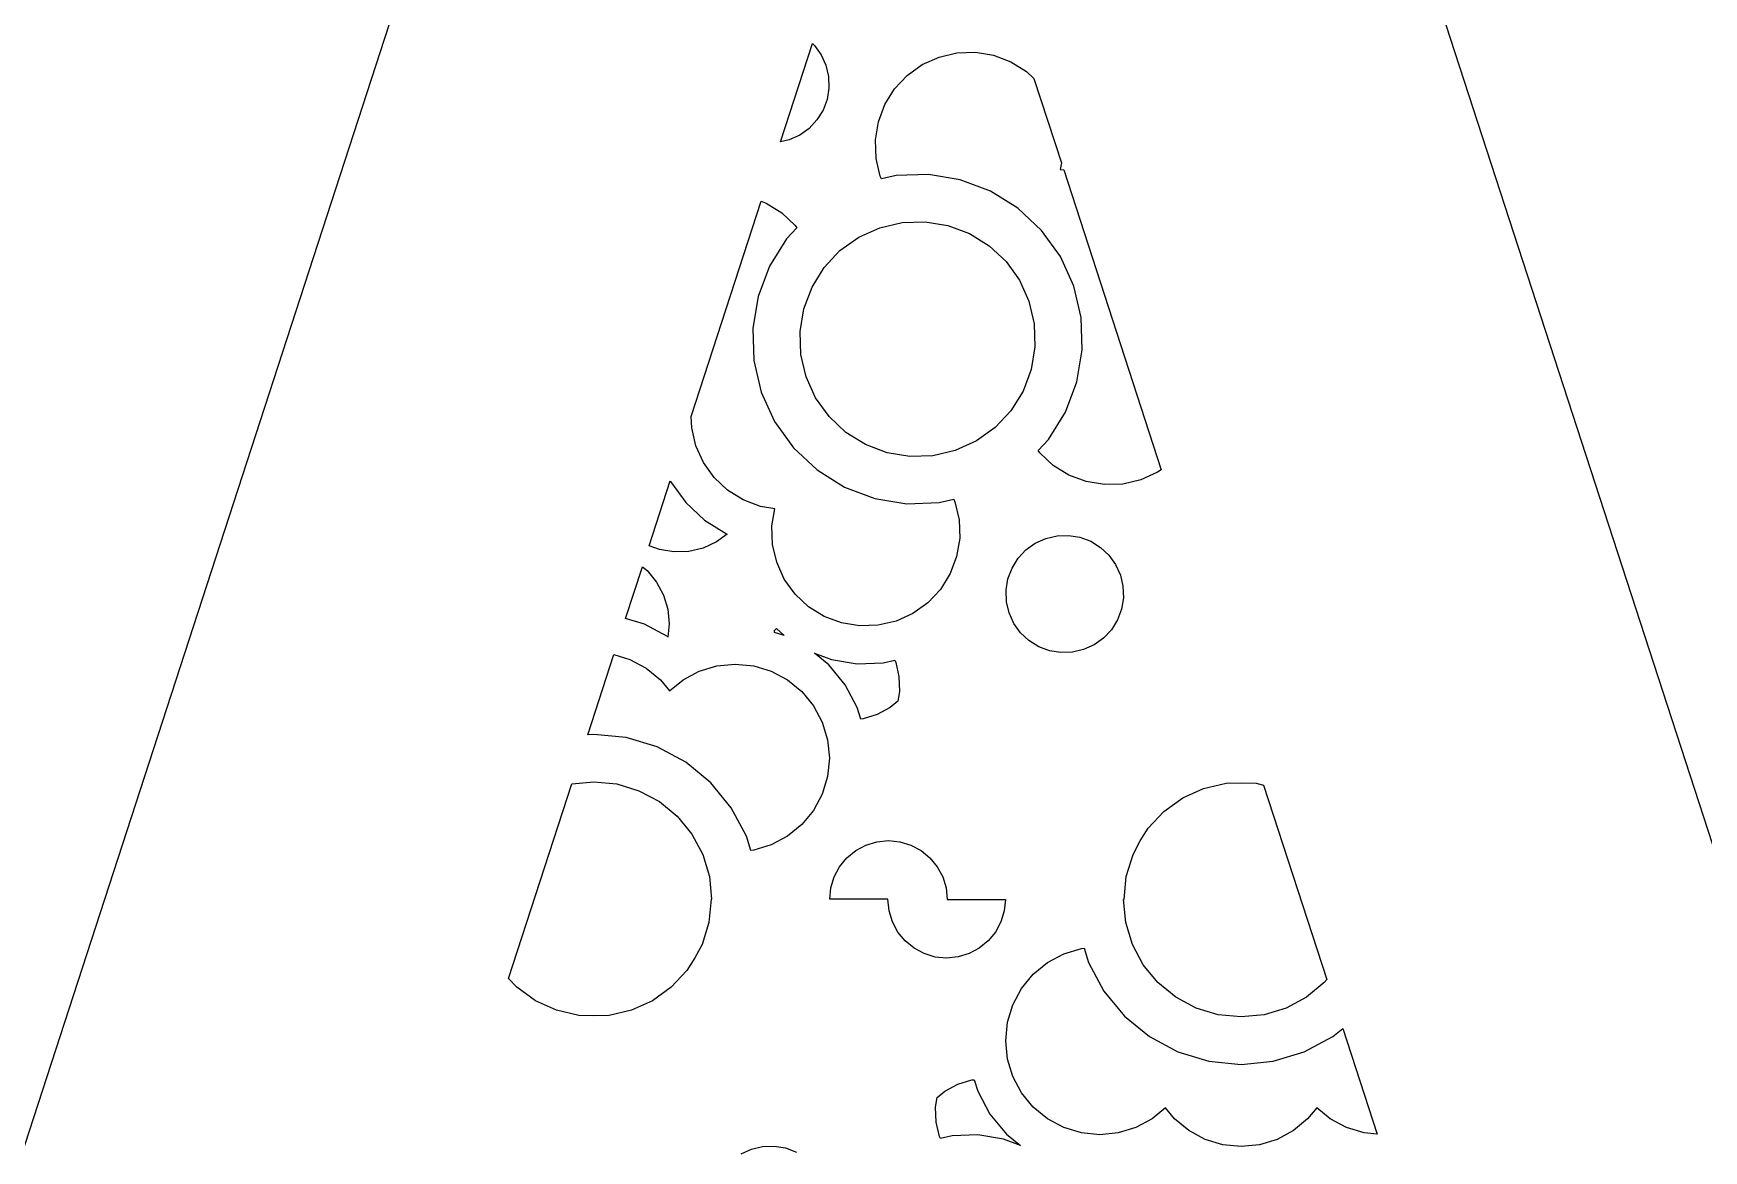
# Model space of a CAD drawing. Header units: metres. Extents: x -75 to 75, y 0 to 231.
# Drawn here: x -25.96 to 23.08, y 149.99 to 182.8 of the extents above; entities that cross this region are included whole.
import ezdxf

# ---------------------------------------------------------------- set-up
doc = ezdxf.new("R2010")
doc.units = ezdxf.units.M

msp = doc.modelspace()

# ---------------------------------------------------------------- linework, layer by layer
for p, q in [((0, 230.826), (-75, 0)), ((75, 0), (0, 230.826)), ((-4.02328, 179.611), (-3.08507, 182.499)), ((-3.08507, 182.499), (-3.02383, 182.441)), ((-3.02383, 182.441), (-2.82785, 182.167)), ((-2.82785, 182.167), (-2.68811, 181.859)), ((0.13742, 181.878), (0.63144, 182.102)), ((0.63144, 182.102), (1.15735, 182.225)), ((1.15735, 182.225), (1.70065, 182.243)), ((1.70065, 182.243), (2.23352, 182.154)), ((2.23352, 182.154), (2.74088, 181.964)), ((2.74088, 181.964), (3.20184, 181.677)), ((-2.68811, 181.859), (-2.61215, 181.53)), ((-2.61215, 181.53), (-2.59998, 181.191)), ((-0.67261, 181.168), (-0.30209, 181.563)), ((-0.30209, 181.563), (0.13742, 181.878)), ((3.20184, 181.677), (3.41779, 181.475)), ((3.41779, 181.475), (4.22409, 178.993)), ((-2.59998, 181.191), (-2.65506, 180.857)), ((-0.95789, 180.708), (-0.67261, 181.168)), ((-2.77451, 180.541), (-2.95367, 180.253)), ((-2.65506, 180.857), (-2.77451, 180.541)), ((-1.14865, 180.201), (-0.95789, 180.708)), ((-3.18445, 180.007), (-3.45871, 179.811)), ((-2.95367, 180.253), (-3.18445, 180.007)), ((-1.23737, 179.667), (-1.14865, 180.201)), ((-3.76834, 179.671), (-4.02328, 179.611)), ((-3.45871, 179.811), (-3.76834, 179.671)), ((-1.21881, 179.125), (-1.23737, 179.667)), ((-1.09647, 178.599), (-1.21881, 179.125)), ((-1.0611, 178.521), (-1.09647, 178.599)), ((-0.63144, 178.621), (-1.0611, 178.521)), ((0.31717, 178.652), (-0.63144, 178.621)), ((1.25418, 178.497), (0.31717, 178.652)), ((4.22409, 178.993), (4.1922, 178.802)), ((4.1922, 178.802), (4.29135, 178.786)), ((4.29135, 178.786), (7.15248, 169.98)), ((2.14307, 178.163), (1.25418, 178.497)), ((2.94962, 177.662), (2.14307, 178.163)), ((-6.64282, 171.549), (-4.58961, 177.868)), ((-4.58961, 177.868), (-4.44675, 177.814)), ((-4.44675, 177.814), (-3.98578, 177.527)), ((-3.98578, 177.527), (-3.59149, 177.158)), ((3.6431, 177.011), (2.94962, 177.662)), ((-3.54221, 177.09), (-3.84372, 176.767)), ((-3.59149, 177.158), (-3.54221, 177.09)), ((-1.72733, 176.809), (-1.10864, 177.088)), ((-1.10864, 177.088), (-0.45111, 177.242)), ((-0.45111, 177.242), (0.22614, 177.265)), ((0.22614, 177.265), (0.8941, 177.154)), ((0.8941, 177.154), (1.52786, 176.915)), ((-3.84372, 176.767), (-4.34528, 175.961)), ((-2.27759, 176.415), (-1.72733, 176.809)), ((1.52786, 176.915), (2.10364, 176.557)), ((2.10364, 176.557), (2.59766, 176.095)), ((4.19626, 176.241), (3.6431, 177.011)), ((-2.7403, 175.921), (-2.27759, 176.415)), ((2.59766, 176.095), (2.99136, 175.545)), ((4.58707, 175.376), (4.19626, 176.241)), ((-4.34528, 175.961), (-4.67984, 175.072)), ((-3.09747, 175.345), (-2.7403, 175.921)), ((-3.33694, 174.711), (-3.09747, 175.345)), ((2.99136, 175.545), (3.27026, 174.928)), ((4.80392, 174.45), (4.58707, 175.376)), ((-4.67984, 175.072), (-4.83466, 174.135)), ((-3.44711, 174.044), (-3.33694, 174.711)), ((3.27026, 174.928), (3.42392, 174.269)), ((-4.83466, 174.135), (-4.80392, 173.186)), ((3.42392, 174.269), (3.44711, 173.593)), ((4.83466, 173.502), (4.80392, 174.45)), ((-3.42392, 173.367), (-3.44711, 174.044)), ((-4.80392, 173.186), (-4.58707, 172.261)), ((-3.27026, 172.708), (-3.42392, 173.367)), ((3.44711, 173.593), (3.33694, 172.925)), ((4.67984, 172.565), (4.83466, 173.502)), ((-2.99136, 172.091), (-3.27026, 172.708)), ((3.33694, 172.925), (3.09747, 172.291)), ((-4.58707, 172.261), (-4.19626, 171.396)), ((3.09747, 172.291), (2.73972, 171.715)), ((4.34528, 171.676), (4.67984, 172.565)), ((-2.59766, 171.542), (-2.99136, 172.091)), ((2.73972, 171.715), (2.27701, 171.221)), ((3.84372, 170.869), (4.34528, 171.676)), ((-6.63156, 171.209), (-6.64282, 171.549)), ((-6.50864, 170.684), (-6.63156, 171.209)), ((-4.19626, 171.396), (-3.6431, 170.625)), ((-2.10364, 171.079), (-2.59766, 171.542)), ((2.27701, 171.221), (1.72733, 170.827)), ((-6.2854, 170.189), (-6.50864, 170.684)), ((-1.52786, 170.721), (-2.10364, 171.079)), ((-0.8941, 170.482), (-1.52786, 170.721)), ((1.72733, 170.827), (1.10864, 170.548)), ((3.54221, 170.547), (3.84372, 170.869)), ((-5.97055, 169.75), (-6.2854, 170.189)), ((-3.6431, 170.625), (-2.94962, 169.974)), ((-0.22614, 170.372), (-0.8941, 170.482)), ((0.45111, 170.394), (-0.22614, 170.372)), ((1.10864, 170.548), (0.45111, 170.394)), ((3.59149, 170.478), (3.54221, 170.547)), ((3.98578, 170.109), (3.59149, 170.478)), ((-5.57568, 169.379), (-5.97055, 169.75)), ((-2.94962, 169.974), (-2.14307, 169.473)), ((4.44675, 169.822), (3.98578, 170.109)), ((4.9541, 169.631), (4.44675, 169.822)), ((6.5556, 169.683), (6.02969, 169.561)), ((7.0502, 169.907), (6.5556, 169.683)), ((7.15248, 169.98), (7.0502, 169.907)), ((-7.87698, 167.751), (-7.25917, 169.652)), ((-7.25917, 169.652), (-7.25024, 169.632)), ((-7.25024, 169.632), (-6.80783, 169.015)), ((-5.1153, 169.094), (-5.57568, 169.379)), ((-2.14307, 169.473), (-1.25418, 169.139)), ((5.48697, 169.543), (4.9541, 169.631)), ((6.02969, 169.561), (5.48697, 169.543)), ((-6.80783, 169.015), (-6.25351, 168.496)), ((-4.60736, 168.902), (-5.1153, 169.094)), ((-4.1922, 168.834), (-4.60736, 168.902)), ((-4.27628, 168.331), (-4.1922, 168.834)), ((-1.25418, 169.139), (-0.31717, 168.984)), ((-0.31717, 168.984), (0.63144, 169.015)), ((0.63144, 169.015), (1.0611, 169.116)), ((1.0611, 169.116), (1.09647, 169.037)), ((1.09647, 169.037), (1.21881, 168.511)), ((-6.25351, 168.496), (-5.60815, 168.094)), ((-4.2583, 167.79), (-4.27628, 168.331)), ((1.21881, 168.511), (1.23737, 167.969)), ((-7.57959, 167.638), (-7.87698, 167.751)), ((-5.90329, 167.86), (-6.29816, 167.681)), ((-5.5867, 168.086), (-5.90329, 167.86)), ((-5.60815, 168.094), (-5.5867, 168.086)), ((-4.1348, 167.263), (-4.2583, 167.79)), ((1.23737, 167.969), (1.14865, 167.435)), ((3.18387, 167.629), (3.45871, 167.826)), ((3.45871, 167.826), (3.76834, 167.965)), ((3.76834, 167.965), (4.09653, 168.042)), ((4.09653, 168.042), (4.43573, 168.054)), ((4.43573, 168.054), (4.76913, 167.998)), ((4.76913, 167.998), (5.08572, 167.879)), ((5.08572, 167.879), (5.37332, 167.7)), ((-7.15225, 167.568), (-7.57959, 167.638)), ((-6.71854, 167.583), (-7.15225, 167.568)), ((-6.29816, 167.681), (-6.71854, 167.583)), ((-3.91156, 166.768), (-4.1348, 167.263)), ((1.14865, 167.435), (0.95789, 166.929)), ((2.77451, 167.095), (2.95309, 167.383)), ((2.95309, 167.383), (3.18387, 167.629)), ((5.37332, 167.7), (5.62033, 167.469)), ((5.62033, 167.469), (5.81631, 167.194)), ((-8.57277, 165.609), (-8.0777, 167.133)), ((-8.0777, 167.133), (-7.93735, 167.018)), ((-7.93735, 167.018), (-7.66251, 166.683)), ((-3.59613, 166.329), (-3.91156, 166.768)), ((0.95789, 166.929), (0.67203, 166.468)), ((2.59998, 166.445), (2.65506, 166.778)), ((2.65506, 166.778), (2.77451, 167.095)), ((5.81631, 167.194), (5.95605, 166.886)), ((5.95605, 166.886), (6.03201, 166.557)), ((-7.66251, 166.683), (-7.4584, 166.301)), ((-7.4584, 166.301), (-7.33374, 165.887)), ((-3.20184, 165.959), (-3.59613, 166.329)), ((0.67203, 166.468), (0.30151, 166.073)), ((2.61215, 166.106), (2.59998, 166.445)), ((6.03201, 166.557), (6.04419, 166.219)), ((-7.33374, 165.887), (-7.29083, 165.455)), ((-2.74088, 165.672), (-3.20184, 165.959)), ((-0.13742, 165.758), (-0.63144, 165.534)), ((0.30151, 166.073), (-0.13742, 165.758)), ((2.68811, 165.778), (2.61215, 166.106)), ((2.82785, 165.469), (2.68811, 165.778)), ((5.98911, 165.885), (5.86966, 165.569)), ((6.04419, 166.219), (5.98911, 165.885)), ((-8.0162, 165.441), (-8.57277, 165.609)), ((-7.34592, 165.082), (-8.0162, 165.441)), ((-7.29083, 165.455), (-7.3291, 165.068)), ((-4.19742, 165.264), (-4.19452, 165.272)), ((-4.19452, 165.272), (-4.13654, 165.315)), ((-4.13654, 165.315), (-3.91678, 165.11)), ((-2.23352, 165.482), (-2.74088, 165.672)), ((-1.70065, 165.393), (-2.23352, 165.482)), ((-1.15735, 165.412), (-1.70065, 165.393)), ((-0.63144, 165.534), (-1.15735, 165.412)), ((3.02383, 165.195), (2.82785, 165.469)), ((5.69049, 165.281), (5.45914, 165.035)), ((5.86966, 165.569), (5.69049, 165.281)), ((-7.3291, 165.068), (-7.34592, 165.082)), ((-4.20322, 165.197), (-4.19742, 165.264)), ((-3.91678, 165.11), (-4.20322, 165.197)), ((3.27084, 164.964), (3.02383, 165.195)), ((3.55844, 164.785), (3.27084, 164.964)), ((3.87503, 164.665), (3.55844, 164.785)), ((5.1814, 164.836), (4.87582, 164.698)), ((5.45914, 165.035), (5.1814, 164.836)), ((-9.6834, 162.191), (-8.91534, 164.555)), ((-8.91534, 164.555), (-8.44296, 164.411)), ((-8.44296, 164.411), (-7.96518, 164.156)), ((-2.60867, 164.255), (-3.02151, 164.593)), ((-3.02151, 164.593), (-2.52228, 164.406)), ((-2.52228, 164.406), (-1.77255, 164.282)), ((-1.77255, 164.282), (-1.01297, 164.307)), ((-1.01297, 164.307), (-0.66971, 164.387)), ((-0.66971, 164.387), (-0.64188, 164.324)), ((-0.64188, 164.324), (-0.54446, 163.905)), ((4.20844, 164.61), (3.87503, 164.665)), ((4.54764, 164.621), (4.20844, 164.61)), ((4.87582, 164.698), (4.54764, 164.621)), ((-7.96518, 164.156), (-7.54596, 163.812)), ((-7.54596, 163.812), (-7.27924, 163.487)), ((-7.27924, 163.487), (-6.88553, 163.81)), ((-6.88553, 163.81), (-6.40775, 164.066)), ((-6.40775, 164.066), (-5.88937, 164.222)), ((-5.88937, 164.222), (-5.35013, 164.276)), ((-5.35013, 164.276), (-4.81088, 164.223)), ((-4.81088, 164.223), (-4.29367, 164.066)), ((-4.29367, 164.066), (-3.81473, 163.81)), ((-3.81473, 163.81), (-3.39667, 163.466)), ((-2.12741, 163.668), (-2.60867, 164.255)), ((-0.54446, 163.905), (-0.52939, 163.47)), ((-3.39667, 163.466), (-3.05341, 163.048)), ((-1.76907, 162.997), (-2.12741, 163.668)), ((-0.52939, 163.47), (-0.57693, 163.182)), ((-3.05341, 163.048), (-2.7977, 162.57)), ((-1.66644, 162.66), (-1.76907, 162.997)), ((-0.80249, 162.997), (-1.18576, 162.792)), ((-0.57693, 163.182), (-0.80249, 162.997)), ((-2.7977, 162.57), (-2.64114, 162.053)), ((-1.59918, 162.667), (-1.66644, 162.66)), ((-1.18576, 162.792), (-1.59918, 162.667)), ((-9.5, 162.209), (-9.6834, 162.191)), ((-8.55545, 162.115), (-9.5, 162.209)), ((-7.64511, 161.84), (-8.55545, 162.115)), ((-6.80783, 161.392), (-7.64511, 161.84)), ((-2.64114, 162.053), (-2.5878, 161.513)), ((-6.07376, 160.79), (-6.80783, 161.392)), ((-2.5878, 161.513), (-2.64056, 160.974)), ((-2.64056, 160.974), (-2.7977, 160.456)), ((-12.0077, 155.038), (-10.1506, 160.753)), ((-10.1506, 160.753), (-9.5, 160.818)), ((-9.5, 160.818), (-8.82623, 160.752)), ((-8.82623, 160.752), (-8.17856, 160.555)), ((-8.17856, 160.555), (-7.58075, 160.236)), ((-5.47189, 160.056), (-6.07376, 160.79)), ((-2.7977, 160.456), (-3.05399, 159.978)), ((7.78485, 160.342), (8.39948, 160.619)), ((8.39948, 160.619), (9.05759, 160.772)), ((9.05759, 160.772), (9.5, 160.788)), ((9.5, 160.788), (9.94183, 160.773)), ((9.94183, 160.773), (10.1608, 160.722)), ((10.1608, 160.722), (12.0163, 155.011)), ((-7.58075, 160.236), (-7.05716, 159.806)), ((-5.02368, 159.218), (-5.47189, 160.056)), ((-3.05399, 159.978), (-3.39725, 159.56)), ((6.7684, 159.45), (7.23111, 159.944)), ((7.23111, 159.944), (7.78485, 160.342)), ((-7.05716, 159.806), (-6.6275, 159.282)), ((-3.39725, 159.56), (-3.81473, 159.217)), ((6.53705, 159.079), (6.7684, 159.45)), ((-6.6275, 159.282), (-6.30859, 158.685)), ((-4.89612, 158.796), (-5.02368, 159.218)), ((-4.29367, 158.961), (-4.81088, 158.804)), ((-3.81473, 159.217), (-4.29367, 158.961)), ((-1.81372, 158.798), (-1.51453, 158.958)), ((-1.51453, 158.958), (-1.19156, 159.056)), ((-1.19156, 159.056), (-0.85467, 159.089)), ((-0.85467, 159.089), (-0.51837, 159.056)), ((-0.51837, 159.056), (-0.1954, 158.958)), ((-0.1954, 158.958), (0.10321, 158.798)), ((6.32715, 158.685), (6.53705, 159.079)), ((-6.30859, 158.685), (-6.11261, 158.038)), ((-4.81088, 158.804), (-4.89612, 158.796)), ((-2.28976, 158.322), (-2.07523, 158.584)), ((-2.07523, 158.584), (-1.81372, 158.798)), ((0.10321, 158.798), (0.36472, 158.584)), ((0.36472, 158.584), (0.57925, 158.322)), ((6.13058, 158.038), (6.32715, 158.685)), ((-6.11261, 158.038), (-6.04593, 157.367)), ((-2.54721, 157.7), (-2.44922, 158.023)), ((-2.44922, 158.023), (-2.28976, 158.322)), ((0.57925, 158.322), (0.73871, 158.023)), ((0.73871, 158.023), (0.83612, 157.7)), ((6.0639, 157.36), (6.13058, 158.038)), ((-2.57968, 157.367), (-2.54721, 157.7)), ((0.83612, 157.7), (0.86975, 157.36)), ((-6.0639, 157.367), (-6.13058, 156.689)), ((-6.04593, 157.367), (-6.0639, 157.367)), ((-0.86975, 157.367), (-2.57968, 157.367)), ((-0.83612, 157.027), (-0.86975, 157.367)), ((-0.73871, 156.704), (-0.83612, 157.027)), ((0.86975, 157.36), (2.57968, 157.36)), ((2.54721, 157.027), (2.44922, 156.704)), ((2.57968, 157.36), (2.54721, 157.027)), ((6.11261, 156.689), (6.04593, 157.36)), ((6.04593, 157.36), (6.0639, 157.36)), ((-6.13058, 156.689), (-6.32715, 156.042)), ((-0.57925, 156.405), (-0.73871, 156.704)), ((2.44922, 156.704), (2.28918, 156.405)), ((6.30859, 156.042), (6.11261, 156.689)), ((-6.32715, 156.042), (-6.53705, 155.648)), ((-0.36472, 156.144), (-0.57925, 156.405)), ((-0.10321, 155.929), (-0.36472, 156.144)), ((2.07465, 156.143), (1.81372, 155.929)), ((2.28918, 156.405), (2.07465, 156.143)), ((6.6275, 155.445), (6.30859, 156.042)), ((-6.53705, 155.648), (-6.76898, 155.276)), ((0.1954, 155.77), (-0.10321, 155.929)), ((0.51837, 155.671), (0.1954, 155.77)), ((0.85467, 155.639), (0.51837, 155.671)), ((1.19156, 155.672), (0.85467, 155.639)), ((1.51453, 155.77), (1.19156, 155.672)), ((1.81372, 155.929), (1.51453, 155.77)), ((3.39667, 155.167), (3.81473, 155.51)), ((3.81473, 155.51), (4.29367, 155.766)), ((4.29367, 155.766), (4.81088, 155.923)), ((4.81088, 155.923), (4.89612, 155.931)), ((4.89612, 155.931), (5.02368, 155.509)), ((5.02368, 155.509), (5.47189, 154.671)), ((-11.7689, 154.783), (-12.0077, 155.038)), ((-6.76898, 155.276), (-7.23169, 154.782)), ((3.05341, 154.749), (3.39667, 155.167)), ((7.05716, 154.921), (6.6275, 155.445)), ((12.0163, 155.011), (11.9417, 154.92)), ((-11.2151, 154.386), (-11.7689, 154.783)), ((-7.23169, 154.782), (-7.78485, 154.386)), ((2.7977, 154.271), (3.05341, 154.749)), ((5.47189, 154.671), (6.07376, 153.937)), ((7.58075, 154.492), (7.05716, 154.921)), ((8.17856, 154.172), (7.58075, 154.492)), ((11.4187, 154.492), (10.8209, 154.172)), ((11.9417, 154.92), (11.4187, 154.492)), ((-10.5999, 154.108), (-11.2151, 154.386)), ((-9.94183, 153.954), (-10.5999, 154.108)), ((-8.39948, 154.108), (-9.05759, 153.955)), ((-7.78485, 154.386), (-8.39948, 154.108)), ((2.64056, 153.753), (2.7977, 154.271)), ((8.82623, 153.976), (8.17856, 154.172)), ((10.8209, 154.172), (10.1732, 153.976)), ((-9.5, 153.94), (-9.94183, 153.954)), ((-9.05759, 153.955), (-9.5, 153.94)), ((2.5878, 153.214), (2.64056, 153.753)), ((6.07376, 153.937), (6.80783, 153.335)), ((9.5, 153.91), (8.82623, 153.976)), ((10.1732, 153.976), (9.5, 153.91)), ((12.1916, 153.335), (12.4831, 153.574)), ((12.4831, 153.574), (13.4929, 150.467)), ((2.64114, 152.674), (2.5878, 153.214)), ((6.80783, 153.335), (7.64511, 152.887)), ((11.3543, 152.887), (12.1916, 153.335)), ((2.7977, 152.157), (2.64114, 152.674)), ((7.64511, 152.887), (8.55545, 152.612)), ((8.55545, 152.612), (9.5, 152.518)), ((9.5, 152.518), (10.444, 152.612)), ((10.444, 152.612), (11.3543, 152.887)), ((1.18576, 151.935), (1.59918, 152.06)), ((1.59918, 152.06), (1.66644, 152.067)), ((1.66644, 152.067), (1.76907, 151.73)), ((3.05341, 151.679), (2.7977, 152.157)), ((0.52939, 151.257), (0.57693, 151.545)), ((0.57693, 151.545), (0.80249, 151.73)), ((0.80249, 151.73), (1.18576, 151.935)), ((1.76907, 151.73), (2.12741, 151.06)), ((3.39667, 151.261), (3.05341, 151.679)), ((0.54446, 150.822), (0.52939, 151.257)), ((2.12741, 151.06), (2.60867, 150.472)), ((3.81473, 150.917), (3.39667, 151.261)), ((7.27924, 151.241), (6.88553, 150.917)), ((7.54596, 150.915), (7.27924, 151.241)), ((11.7202, 151.241), (11.4529, 150.915)), ((12.1139, 150.917), (11.7202, 151.241)), ((0.64188, 150.403), (0.54446, 150.822)), ((4.29367, 150.661), (3.81473, 150.917)), ((4.81088, 150.504), (4.29367, 150.661)), ((6.40775, 150.661), (5.88937, 150.505)), ((6.88553, 150.917), (6.40775, 150.661)), ((7.96518, 150.571), (7.54596, 150.915)), ((8.44296, 150.316), (7.96518, 150.571)), ((11.0342, 150.571), (10.5565, 150.316)), ((11.4529, 150.915), (11.0342, 150.571)), ((12.5917, 150.661), (12.1139, 150.917)), ((13.11, 150.504), (12.5917, 150.661)), ((-4.87582, 150.029), (-4.54764, 150.106)), ((-4.54764, 150.106), (-4.20844, 150.117)), ((-4.20844, 150.117), (-3.87503, 150.062)), ((0.66971, 150.341), (0.64188, 150.403)), ((1.01297, 150.421), (0.66971, 150.341)), ((1.77255, 150.446), (1.01297, 150.421)), ((2.52228, 150.322), (1.77255, 150.446)), ((3.02151, 150.134), (2.52228, 150.322)), ((2.60867, 150.472), (3.02151, 150.134)), ((5.35013, 150.451), (4.81088, 150.504)), ((5.88937, 150.505), (5.35013, 150.451)), ((8.96075, 150.159), (8.44296, 150.316)), ((9.5, 150.106), (8.96075, 150.159)), ((10.0387, 150.159), (9.5, 150.106)), ((10.5565, 150.316), (10.0387, 150.159)), ((13.4929, 150.467), (13.11, 150.504)), ((-5.1814, 149.891), (-4.87582, 150.029)), ((-3.87503, 150.062), (-3.55844, 149.942))]:
    msp.add_line(p, q)

doc.saveas('drawing.dxf')
